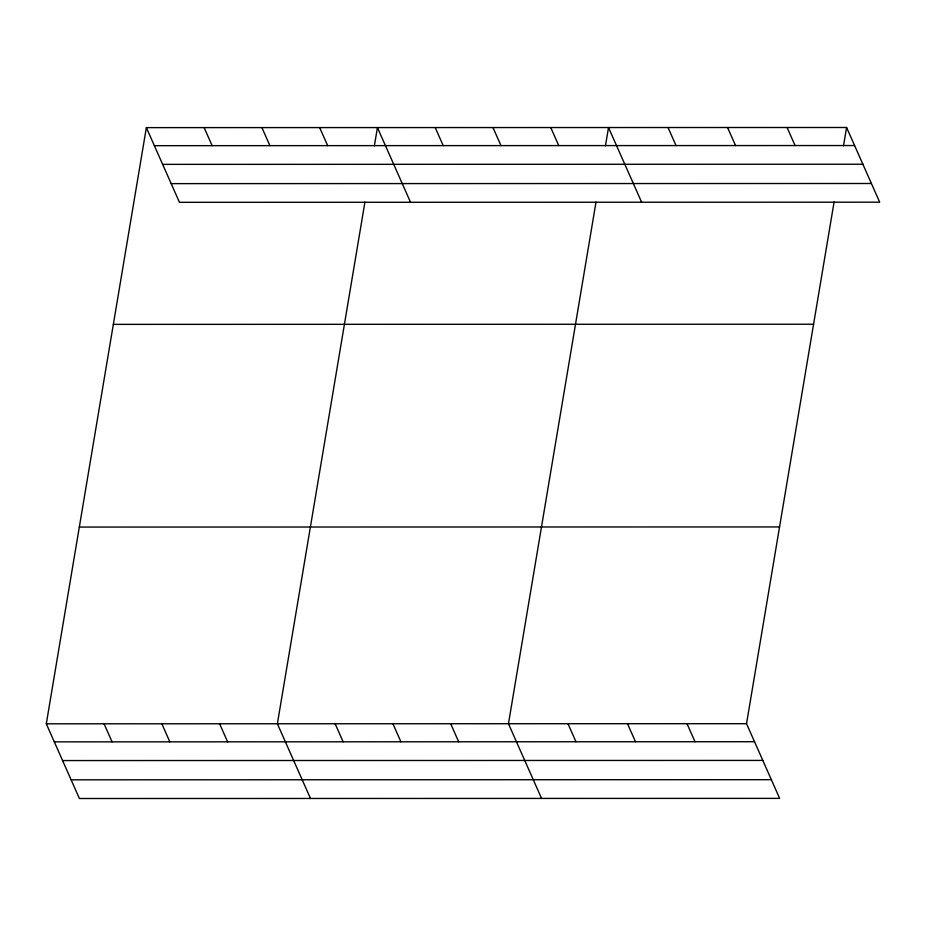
<?xml version="1.0" encoding="UTF-8"?>
<svg xmlns="http://www.w3.org/2000/svg" width="926" height="926" viewBox="0 0 926 926"><rect width="100%" height="100%" fill="white"/><g stroke="black" fill="none" stroke-linecap="round" stroke-linejoin="round"><path stroke-width="1.39" d="M834.095 201.972L746.53 723.681L779.634 798.374L79.404 798.513L46.3 723.808L146.366 127.626L846.595 127.487L879.7 202.192L179.47 202.319L146.366 127.626M364.937 202.053L277.372 723.773L310.476 798.467M374.37 145.845L377.438 127.58L410.542 202.273M596.02 202.018L508.455 723.727L541.56 798.42M605.454 145.799L608.521 127.533L641.625 202.238M843.528 145.764L846.595 127.487M154.364 145.671L854.594 145.544M162.652 164.365L862.882 164.238M171.183 183.626L871.412 183.498M113.342 324.366L813.572 324.227M79.323 527.068L779.553 526.94M46.3 723.808L746.53 723.681M54.298 741.865L754.528 741.726M62.586 760.559L762.816 760.42M71.117 779.819L771.358 779.68M787.077 127.499L795.075 145.556M727.558 127.51L735.557 145.567M668.04 127.522L676.038 145.579M550.75 127.545L558.748 145.602M492.979 127.556L500.978 145.602M435.208 127.568L443.207 145.613M687.011 723.692L695.009 741.738M627.492 723.704L635.491 741.749M319.667 127.591L327.665 145.637M567.974 723.715L575.972 741.761M261.908 127.603L269.906 145.648M204.137 127.614L212.135 145.66M450.684 723.738L458.683 741.784M392.913 723.75L400.912 741.795M335.143 723.762L343.141 741.807M219.612 723.785L227.611 741.83M161.842 723.785L169.84 741.842M104.071 723.796L112.069 741.853"/></g></svg>
